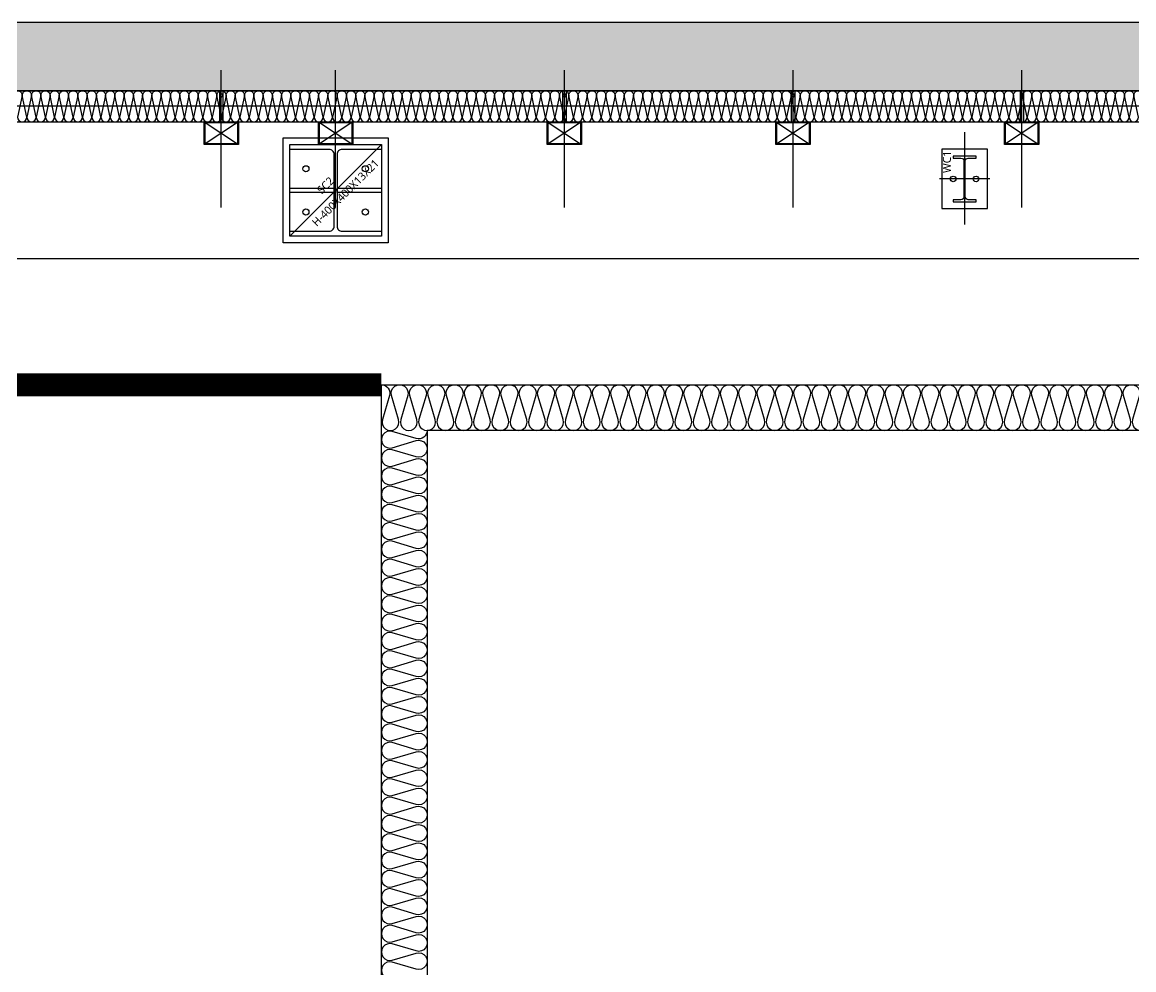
# Model space of a CAD drawing. Header units: millimetres. Extents: x 9 to 147, y 4 to 115.
# Drawn here: x 90.13 to 94.99, y 82.493 to 86.635 of the extents above; entities that cross this region are included whole.
import ezdxf
from ezdxf.enums import TextEntityAlignment as Align

# ---------------------------------------------------------------- set-up
doc = ezdxf.new("R2010")
doc.units = ezdxf.units.MM
doc.header["$LTSCALE"] = 200
doc.layers.get('DEFPOINTS').update_dxf_attribs({"color": 137})
doc.layers.add('AREA', color=30, linetype='Continuous', plot=False)
doc.layers.add('XR-PLAN$0$TEMP', color=171, linetype='Continuous', plot=False)
for name, color, linetype in [('XR-PLAN$0$09GIRDER', 252, 'Continuous'), ('XR-PLAN$0$AA-WAXM-FRAM', 252, 'Continuous'), ('XR-PLAN$0$ELE-6', 252, 'Continuous'), ('XR-PLAN$0$ELE-7', 252, 'Continuous'), ('XR-PLAN$0$ETC', 252, 'Continuous'), ('XR-PLAN$0$HAT', 252, 'Continuous'), ('XR-PLAN$0$HAT-BRICK', 252, 'Continuous'), ('XR-PLAN$0$HAT-INS', 252, 'Continuous'), ('XR-PLAN$0$STEEL BASE', 252, 'Continuous'), ('XR-PLAN$0$WAL', 252, 'Continuous'), ('XR-PLAN$0$메탈판넬-2', 252, 'Continuous'), ('XR-PLAN$0$방화', 252, 'Continuous')]:
    doc.layers.add(name, color=color, linetype=linetype)
doc.styles.add('XR-PLAN$0$스타일1', font='MALGUN_0.TTF')

# ---------------------------------------------------------------- blocks, each defined once
blk = doc.blocks.new('*U97')
at = {"layer": 'XR-PLAN$0$HAT-INS'}
for points in [[(-25770.4, 0, -0.414214), (-25785.4, 15), (-25770.4, 85, 1), (-25800.4, 85), (-25785.4, 15, -0.414214), (-25800.4, 0, 0.414214)], [(-25740.4, 0, -0.414214), (-25755.4, 15), (-25740.4, 85, 1), (-25770.4, 85), (-25755.4, 15, -0.414214), (-25770.4, 0, 0.414214)], [(-25710.4, 0, -0.414214), (-25725.4, 15), (-25710.4, 85, 1), (-25740.4, 85), (-25725.4, 15, -0.414214), (-25740.4, 0, 0.414214)], [(-25680.4, 0, -0.414214), (-25695.4, 15), (-25680.4, 85, 1), (-25710.4, 85), (-25695.4, 15, -0.414214), (-25710.4, 0, 0.414214)], [(-25650.4, 0, -0.414214), (-25665.4, 15), (-25650.4, 85, 1), (-25680.4, 85), (-25665.4, 15, -0.414214), (-25680.4, 0, 0.414214)], [(-25620.4, 0, -0.414214), (-25635.4, 15), (-25620.4, 85, 1), (-25650.4, 85), (-25635.4, 15, -0.414214), (-25650.4, 0, 0.414214)], [(-25590.4, 0, -0.414214), (-25605.4, 15), (-25590.4, 85, 1), (-25620.4, 85), (-25605.4, 15, -0.414214), (-25620.4, 0, 0.414214)], [(-25560.4, 0, -0.414214), (-25575.4, 15), (-25560.4, 85, 1), (-25590.4, 85), (-25575.4, 15, -0.414214), (-25590.4, 0, 0.414214)], [(-25530.4, 0, -0.414214), (-25545.4, 15), (-25530.4, 85, 1), (-25560.4, 85), (-25545.4, 15, -0.414214), (-25560.4, 0, 0.414214)], [(-25500.4, 0, -0.414214), (-25515.4, 15), (-25500.4, 85, 1), (-25530.4, 85), (-25515.4, 15, -0.414214), (-25530.4, 0, 0.414214)], [(-25470.4, 0, -0.414214), (-25485.4, 15), (-25470.4, 85, 1), (-25500.4, 85), (-25485.4, 15, -0.414214), (-25500.4, 0, 0.414214)], [(-25440.4, 0, -0.414214), (-25455.4, 15), (-25440.4, 85, 1), (-25470.4, 85), (-25455.4, 15, -0.414214), (-25470.4, 0, 0.414214)], [(-25410.4, 0, -0.414214), (-25425.4, 15), (-25410.4, 85, 1), (-25440.4, 85), (-25425.4, 15, -0.414214), (-25440.4, 0, 0.414214)], [(-25380.4, 0, -0.414214), (-25395.4, 15), (-25380.4, 85, 1), (-25410.4, 85), (-25395.4, 15, -0.414214), (-25410.4, 0, 0.414214)], [(-25350.4, 0, -0.414214), (-25365.4, 15), (-25350.4, 85, 1), (-25380.4, 85), (-25365.4, 15, -0.414214), (-25380.4, 0, 0.414214)], [(-25320.4, 0, -0.414214), (-25335.4, 15), (-25320.4, 85, 1), (-25350.4, 85), (-25335.4, 15, -0.414214), (-25350.4, 0, 0.414214)], [(-25290.4, 0, -0.414214), (-25305.4, 15), (-25290.4, 85, 1), (-25320.4, 85), (-25305.4, 15, -0.414214), (-25320.4, 0, 0.414214)], [(-25260.4, 0, -0.414214), (-25275.4, 15), (-25260.4, 85, 1), (-25290.4, 85), (-25275.4, 15, -0.414214), (-25290.4, 0, 0.414214)], [(-25230.4, 0, -0.414214), (-25245.4, 15), (-25230.4, 85, 1), (-25260.4, 85), (-25245.4, 15, -0.414214), (-25260.4, 0, 0.414214)], [(-25200.4, 0, -0.414214), (-25215.4, 15), (-25200.4, 85, 1), (-25230.4, 85), (-25215.4, 15, -0.414214), (-25230.4, 0, 0.414214)], [(-25170.4, 0, -0.414214), (-25185.4, 15), (-25170.4, 85, 1), (-25200.4, 85), (-25185.4, 15, -0.414214), (-25200.4, 0, 0.414214)], [(-25140.4, 0, -0.414214), (-25155.4, 15), (-25140.4, 85, 1), (-25170.4, 85), (-25155.4, 15, -0.414214), (-25170.4, 0, 0.414214)], [(-25110.4, 0, -0.414214), (-25125.4, 15), (-25110.4, 85, 1), (-25140.4, 85), (-25125.4, 15, -0.414214), (-25140.4, 0, 0.414214)], [(-25080.4, 0, -0.414214), (-25095.4, 15), (-25080.4, 85, 1), (-25110.4, 85), (-25095.4, 15, -0.414214), (-25110.4, 0, 0.414214)], [(-25050.4, 0, -0.414214), (-25065.4, 15), (-25050.4, 85, 1), (-25080.4, 85), (-25065.4, 15, -0.414214), (-25080.4, 0, 0.414214)], [(-25020.4, 0, -0.414214), (-25035.4, 15), (-25020.4, 85, 1), (-25050.4, 85), (-25035.4, 15, -0.414214), (-25050.4, 0, 0.414214)], [(-24990.4, 0, -0.414214), (-25005.4, 15), (-24990.4, 85, 1), (-25020.4, 85), (-25005.4, 15, -0.414214), (-25020.4, 0, 0.414214)], [(-24960.4, 0, -0.414214), (-24975.4, 15), (-24960.4, 85, 1), (-24990.4, 85), (-24975.4, 15, -0.414214), (-24990.4, 0, 0.414214)], [(-24930.4, 0, -0.414214), (-24945.4, 15), (-24930.4, 85, 1), (-24960.4, 85), (-24945.4, 15, -0.414214), (-24960.4, 0, 0.414214)], [(-24900.4, 0, -0.414214), (-24915.4, 15), (-24900.4, 85, 1), (-24930.4, 85), (-24915.4, 15, -0.414214), (-24930.4, 0, 0.414214)], [(-24870.4, 0, -0.414214), (-24885.4, 15), (-24870.4, 85, 1), (-24900.4, 85), (-24885.4, 15, -0.414214), (-24900.4, 0, 0.414214)], [(-24840.4, 0, -0.414214), (-24855.4, 15), (-24840.4, 85, 1), (-24870.4, 85), (-24855.4, 15, -0.414214), (-24870.4, 0, 0.414214)], [(-24810.4, 0, -0.414214), (-24825.4, 15), (-24810.4, 85, 1), (-24840.4, 85), (-24825.4, 15, -0.414214), (-24840.4, 0, 0.414214)], [(-24780.4, 0, -0.414214), (-24795.4, 15), (-24780.4, 85, 1), (-24810.4, 85), (-24795.4, 15, -0.414214), (-24810.4, 0, 0.414214)], [(-24750.4, 0, -0.414214), (-24765.4, 15), (-24750.4, 85, 1), (-24780.4, 85), (-24765.4, 15, -0.414214), (-24780.4, 0, 0.414214)], [(-24720.4, 0, -0.414214), (-24735.4, 15), (-24720.4, 85, 1), (-24750.4, 85), (-24735.4, 15, -0.414214), (-24750.4, 0, 0.414214)], [(-24690.4, 0, -0.414214), (-24705.4, 15), (-24690.4, 85, 1), (-24720.4, 85), (-24705.4, 15, -0.414214), (-24720.4, 0, 0.414214)], [(-24660.4, 0, -0.414214), (-24675.4, 15), (-24660.4, 85, 1), (-24690.4, 85), (-24675.4, 15, -0.414214), (-24690.4, 0, 0.414214)], [(-24630.4, 0, -0.414214), (-24645.4, 15), (-24630.4, 85, 1), (-24660.4, 85), (-24645.4, 15, -0.414214), (-24660.4, 0, 0.414214)], [(-24600.4, 0, -0.414214), (-24615.4, 15), (-24600.4, 85, 1), (-24630.4, 85), (-24615.4, 15, -0.414214), (-24630.4, 0, 0.414214)], [(-24570.4, 0, -0.414214), (-24585.4, 15), (-24570.4, 85, 1), (-24600.4, 85), (-24585.4, 15, -0.414214), (-24600.4, 0, 0.414214)], [(-24540.4, 0, -0.414214), (-24555.4, 15), (-24540.4, 85, 1), (-24570.4, 85), (-24555.4, 15, -0.414214), (-24570.4, 0, 0.414214)], [(-24510.4, 0, -0.414214), (-24525.4, 15), (-24510.4, 85, 1), (-24540.4, 85), (-24525.4, 15, -0.414214), (-24540.4, 0, 0.414214)], [(-24480.4, 0, -0.414214), (-24495.4, 15), (-24480.4, 85, 1), (-24510.4, 85), (-24495.4, 15, -0.414214), (-24510.4, 0, 0.414214)], [(-24450.4, 0, -0.414214), (-24465.4, 15), (-24450.4, 85, 1), (-24480.4, 85), (-24465.4, 15, -0.414214), (-24480.4, 0, 0.414214)], [(-24420.4, 0, -0.414214), (-24435.4, 15), (-24420.4, 85, 1), (-24450.4, 85), (-24435.4, 15, -0.414214), (-24450.4, 0, 0.414214)], [(-24390.4, 0, -0.414214), (-24405.4, 15), (-24390.4, 85, 1), (-24420.4, 85), (-24405.4, 15, -0.414214), (-24420.4, 0, 0.414214)], [(-24360.4, 0, -0.414214), (-24375.4, 15), (-24360.4, 85, 1), (-24390.4, 85), (-24375.4, 15, -0.414214), (-24390.4, 0, 0.414214)], [(-24330.4, 0, -0.414214), (-24345.4, 15), (-24330.4, 85, 1), (-24360.4, 85), (-24345.4, 15, -0.414214), (-24360.4, 0, 0.414214)], [(-24300.4, 0, -0.414214), (-24315.4, 15), (-24300.4, 85, 1), (-24330.4, 85), (-24315.4, 15, -0.414214), (-24330.4, 0, 0.414214)], [(-24270.4, 0, -0.414214), (-24285.4, 15), (-24270.4, 85, 1), (-24300.4, 85), (-24285.4, 15, -0.414214), (-24300.4, 0, 0.414214)], [(-24240.4, 0, -0.414214), (-24255.4, 15), (-24240.4, 85, 1), (-24270.4, 85), (-24255.4, 15, -0.414214), (-24270.4, 0, 0.414214)], [(-24210.4, 0, -0.414214), (-24225.4, 15), (-24210.4, 85, 1), (-24240.4, 85), (-24225.4, 15, -0.414214), (-24240.4, 0, 0.414214)], [(-24180.4, 0, -0.414214), (-24195.4, 15), (-24180.4, 85, 1), (-24210.4, 85), (-24195.4, 15, -0.414214), (-24210.4, 0, 0.414214)], [(-24150.4, 0, -0.414214), (-24165.4, 15), (-24150.4, 85, 1), (-24180.4, 85), (-24165.4, 15, -0.414214), (-24180.4, 0, 0.414214)], [(-24120.4, 0, -0.414214), (-24135.4, 15), (-24120.4, 85, 1), (-24150.4, 85), (-24135.4, 15, -0.414214), (-24150.4, 0, 0.414214)], [(-24090.4, 0, -0.414214), (-24105.4, 15), (-24090.4, 85, 1), (-24120.4, 85), (-24105.4, 15, -0.414214), (-24120.4, 0, 0.414214)], [(-24060.4, 0, -0.414214), (-24075.4, 15), (-24060.4, 85, 1), (-24090.4, 85), (-24075.4, 15, -0.414214), (-24090.4, 0, 0.414214)], [(-24030.4, 0, -0.414214), (-24045.4, 15), (-24030.4, 85, 1), (-24060.4, 85), (-24045.4, 15, -0.414214), (-24060.4, 0, 0.414214)], [(-24000.4, 0, -0.414214), (-24015.4, 15), (-24000.4, 85, 1), (-24030.4, 85), (-24015.4, 15, -0.414214), (-24030.4, 0, 0.414214)], [(-23970.4, 0, -0.414214), (-23985.4, 15), (-23970.4, 85, 1), (-24000.4, 85), (-23985.4, 15, -0.414214), (-24000.4, 0, 0.414214)], [(-23940.4, 0, -0.414214), (-23955.4, 15), (-23940.4, 85, 1), (-23970.4, 85), (-23955.4, 15, -0.414214), (-23970.4, 0, 0.414214)], [(-23910.4, 0, -0.414214), (-23925.4, 15), (-23910.4, 85, 1), (-23940.4, 85), (-23925.4, 15, -0.414214), (-23940.4, 0, 0.414214)], [(-23880.4, 0, -0.414214), (-23895.4, 15), (-23880.4, 85, 1), (-23910.4, 85), (-23895.4, 15, -0.414214), (-23910.4, 0, 0.414214)], [(-23850.4, 0, -0.414214), (-23865.4, 15), (-23850.4, 85, 1), (-23880.4, 85), (-23865.4, 15, -0.414214), (-23880.4, 0, 0.414214)], [(-23820.4, 0, -0.414214), (-23835.4, 15), (-23820.4, 85, 1), (-23850.4, 85), (-23835.4, 15, -0.414214), (-23850.4, 0, 0.414214)], [(-23790.4, 0, -0.414214), (-23805.4, 15), (-23790.4, 85, 1), (-23820.4, 85), (-23805.4, 15, -0.414214), (-23820.4, 0, 0.414214)], [(-23760.4, 0, -0.414214), (-23775.4, 15), (-23760.4, 85, 1), (-23790.4, 85), (-23775.4, 15, -0.414214), (-23790.4, 0, 0.414214)], [(-23730.4, 0, -0.414214), (-23745.4, 15), (-23730.4, 85, 1), (-23760.4, 85), (-23745.4, 15, -0.414214), (-23760.4, 0, 0.414214)], [(-23700.4, 0, -0.414214), (-23715.4, 15), (-23700.4, 85, 1), (-23730.4, 85), (-23715.4, 15, -0.414214), (-23730.4, 0, 0.414214)], [(-23670.4, 0, -0.414214), (-23685.4, 15), (-23670.4, 85, 1), (-23700.4, 85), (-23685.4, 15, -0.414214), (-23700.4, 0, 0.414214)], [(-23640.4, 0, -0.414214), (-23655.4, 15), (-23640.4, 85, 1), (-23670.4, 85), (-23655.4, 15, -0.414214), (-23670.4, 0, 0.414214)], [(-23610.4, 0, -0.414214), (-23625.4, 15), (-23610.4, 85, 1), (-23640.4, 85), (-23625.4, 15, -0.414214), (-23640.4, 0, 0.414214)], [(-23580.4, 0, -0.414214), (-23595.4, 15), (-23580.4, 85, 1), (-23610.4, 85), (-23595.4, 15, -0.414214), (-23610.4, 0, 0.414214)], [(-23550.4, 0, -0.414214), (-23565.4, 15), (-23550.4, 85, 1), (-23580.4, 85), (-23565.4, 15, -0.414214), (-23580.4, 0, 0.414214)], [(-23520.4, 0, -0.414214), (-23535.4, 15), (-23520.4, 85, 1), (-23550.4, 85), (-23535.4, 15, -0.414214), (-23550.4, 0, 0.414214)], [(-23490.4, 0, -0.414214), (-23505.4, 15), (-23490.4, 85, 1), (-23520.4, 85), (-23505.4, 15, -0.414214), (-23520.4, 0, 0.414214)], [(-23460.4, 0, -0.414214), (-23475.4, 15), (-23460.4, 85, 1), (-23490.4, 85), (-23475.4, 15, -0.414214), (-23490.4, 0, 0.414214)], [(-23430.4, 0, -0.414214), (-23445.4, 15), (-23430.4, 85, 1), (-23460.4, 85), (-23445.4, 15, -0.414214), (-23460.4, 0, 0.414214)], [(-23400.4, 0, -0.414214), (-23415.4, 15), (-23400.4, 85, 1), (-23430.4, 85), (-23415.4, 15, -0.414214), (-23430.4, 0, 0.414214)], [(-23370.4, 0, -0.414214), (-23385.4, 15), (-23370.4, 85, 1), (-23400.4, 85), (-23385.4, 15, -0.414214), (-23400.4, 0, 0.414214)], [(-23340.4, 0, -0.414214), (-23355.4, 15), (-23340.4, 85, 1), (-23370.4, 85), (-23355.4, 15, -0.414214), (-23370.4, 0, 0.414214)], [(-23310.4, 0, -0.414214), (-23325.4, 15), (-23310.4, 85, 1), (-23340.4, 85), (-23325.4, 15, -0.414214), (-23340.4, 0, 0.414214)], [(-23280.4, 0, -0.414214), (-23295.4, 15), (-23280.4, 85, 1), (-23310.4, 85), (-23295.4, 15, -0.414214), (-23310.4, 0, 0.414214)], [(-23250.4, 0, -0.414214), (-23265.4, 15), (-23250.4, 85, 1), (-23280.4, 85), (-23265.4, 15, -0.414214), (-23280.4, 0, 0.414214)], [(-23220.4, 0, -0.414214), (-23235.4, 15), (-23220.4, 85, 1), (-23250.4, 85), (-23235.4, 15, -0.414214), (-23250.4, 0, 0.414214)], [(-23190.4, 0, -0.414214), (-23205.4, 15), (-23190.4, 85, 1), (-23220.4, 85), (-23205.4, 15, -0.414214), (-23220.4, 0, 0.414214)], [(-23160.4, 0, -0.414214), (-23175.4, 15), (-23160.4, 85, 1), (-23190.4, 85), (-23175.4, 15, -0.414214), (-23190.4, 0, 0.414214)], [(-23130.4, 0, -0.414214), (-23145.4, 15), (-23130.4, 85, 1), (-23160.4, 85), (-23145.4, 15, -0.414214), (-23160.4, 0, 0.414214)], [(-23100.4, 0, -0.414214), (-23115.4, 15), (-23100.4, 85, 1), (-23130.4, 85), (-23115.4, 15, -0.414214), (-23130.4, 0, 0.414214)], [(-23070.4, 0, -0.414214), (-23085.4, 15), (-23070.4, 85, 1), (-23100.4, 85), (-23085.4, 15, -0.414214), (-23100.4, 0, 0.414214)], [(-23040.4, 0, -0.414214), (-23055.4, 15), (-23040.4, 85, 1), (-23070.4, 85), (-23055.4, 15, -0.414214), (-23070.4, 0, 0.414214)], [(-23010.4, 0, -0.414214), (-23025.4, 15), (-23010.4, 85, 1), (-23040.4, 85), (-23025.4, 15, -0.414214), (-23040.4, 0, 0.414214)], [(-22980.4, 0, -0.414214), (-22995.4, 15), (-22980.4, 85, 1), (-23010.4, 85), (-22995.4, 15, -0.414214), (-23010.4, 0, 0.414214)], [(-22950.4, 0, -0.414214), (-22965.4, 15), (-22950.4, 85, 1), (-22980.4, 85), (-22965.4, 15, -0.414214), (-22980.4, 0, 0.414214)], [(-22920.4, 0, -0.414214), (-22935.4, 15), (-22920.4, 85, 1), (-22950.4, 85), (-22935.4, 15, -0.414214), (-22950.4, 0, 0.414214)], [(-22890.4, 0, -0.414214), (-22905.4, 15), (-22890.4, 85, 1), (-22920.4, 85), (-22905.4, 15, -0.414214), (-22920.4, 0, 0.414214)], [(-22860.4, 0, -0.414214), (-22875.4, 15), (-22860.4, 85, 1), (-22890.4, 85), (-22875.4, 15, -0.414214), (-22890.4, 0, 0.414214)], [(-22830.4, 0, -0.414214), (-22845.4, 15), (-22830.4, 85, 1), (-22860.4, 85), (-22845.4, 15, -0.414214), (-22860.4, 0, 0.414214)], [(-22800.4, 0, -0.414214), (-22815.4, 15), (-22800.4, 85, 1), (-22830.4, 85), (-22815.4, 15, -0.414214), (-22830.4, 0, 0.414214)], [(-22770.4, 0, -0.414214), (-22785.4, 15), (-22770.4, 85, 1), (-22800.4, 85), (-22785.4, 15, -0.414214), (-22800.4, 0, 0.414214)], [(-22740.4, 0, -0.414214), (-22755.4, 15), (-22740.4, 85, 1), (-22770.4, 85), (-22755.4, 15, -0.414214), (-22770.4, 0, 0.414214)], [(-22710.4, 0, -0.414214), (-22725.4, 15), (-22710.4, 85, 1), (-22740.4, 85), (-22725.4, 15, -0.414214), (-22740.4, 0, 0.414214)], [(-22680.4, 0, -0.414214), (-22695.4, 15), (-22680.4, 85, 1), (-22710.4, 85), (-22695.4, 15, -0.414214), (-22710.4, 0, 0.414214)], [(-22650.4, 0, -0.414214), (-22665.4, 15), (-22650.4, 85, 1), (-22680.4, 85), (-22665.4, 15, -0.414214), (-22680.4, 0, 0.414214)], [(-22620.4, 0, -0.414214), (-22635.4, 15), (-22620.4, 85, 1), (-22650.4, 85), (-22635.4, 15, -0.414214), (-22650.4, 0, 0.414214)], [(-22590.4, 0, -0.414214), (-22605.4, 15), (-22590.4, 85, 1), (-22620.4, 85), (-22605.4, 15, -0.414214), (-22620.4, 0, 0.414214)], [(-22560.4, 0, -0.414214), (-22575.4, 15), (-22560.4, 85, 1), (-22590.4, 85), (-22575.4, 15, -0.414214), (-22590.4, 0, 0.414214)], [(-22530.4, 0, -0.414214), (-22545.4, 15), (-22530.4, 85, 1), (-22560.4, 85), (-22545.4, 15, -0.414214), (-22560.4, 0, 0.414214)], [(-22500.4, 0, -0.414214), (-22515.4, 15), (-22500.4, 85, 1), (-22530.4, 85), (-22515.4, 15, -0.414214), (-22530.4, 0, 0.414214)], [(-22470.4, 0, -0.414214), (-22485.4, 15), (-22470.4, 85, 1), (-22500.4, 85), (-22485.4, 15, -0.414214), (-22500.4, 0, 0.414214)], [(-22440.4, 0, -0.414214), (-22455.4, 15), (-22440.4, 85, 1), (-22470.4, 85), (-22455.4, 15, -0.414214), (-22470.4, 0, 0.414214)], [(-22410.4, 0, -0.414214), (-22425.4, 15), (-22410.4, 85, 1), (-22440.4, 85), (-22425.4, 15, -0.414214), (-22440.4, 0, 0.414214)], [(-22380.4, 0, -0.414214), (-22395.4, 15), (-22380.4, 85, 1), (-22410.4, 85), (-22395.4, 15, -0.414214), (-22410.4, 0, 0.414214)], [(-22350.4, 0, -0.414214), (-22365.4, 15), (-22350.4, 85, 1), (-22380.4, 85), (-22365.4, 15, -0.414214), (-22380.4, 0, 0.414214)], [(-22320.4, 0, -0.414214), (-22335.4, 15), (-22320.4, 85, 1), (-22350.4, 85), (-22335.4, 15, -0.414214), (-22350.4, 0, 0.414214)], [(-22290.4, 0, -0.414214), (-22305.4, 15), (-22290.4, 85, 1), (-22320.4, 85), (-22305.4, 15, -0.414214), (-22320.4, 0, 0.414214)], [(-22260.4, 0, -0.414214), (-22275.4, 15), (-22260.4, 85, 1), (-22290.4, 85), (-22275.4, 15, -0.414214), (-22290.4, 0, 0.414214)], [(-22230.4, 0, -0.414214), (-22245.4, 15), (-22230.4, 85, 1), (-22260.4, 85), (-22245.4, 15, -0.414214), (-22260.4, 0, 0.414214)], [(-22200.4, 0, -0.414214), (-22215.4, 15), (-22200.4, 85, 1), (-22230.4, 85), (-22215.4, 15, -0.414214), (-22230.4, 0, 0.414214)], [(-22170.4, 0, -0.414214), (-22185.4, 15), (-22170.4, 85, 1), (-22200.4, 85), (-22185.4, 15, -0.414214), (-22200.4, 0, 0.414214)]]:
    blk.add_lwpolyline(points, format="xyb", dxfattribs=at)
blk = doc.blocks.new('XR-PLAN$0$SQ-PIPE-100X100X4.5T')
at = {"layer": 'XR-PLAN$0$ELE-6'}
for p, q in [((-88.6, 7.5), (46.4, 7.5)), ((-88.6, -7.5), (46.4, -7.5))]:
    blk.add_line(p, q, dxfattribs=at)
at = {"layer": 'XR-PLAN$0$HAT'}
blk.add_circle((-68.6, 0), 7.5, dxfattribs=at)
blk.add_arc((-101.6, 0), 15.1, 330.1372, 29.8628, dxfattribs=at)
at = {"layer": 'XR-PLAN$0$방화'}
blk.add_lwpolyline([(411.4, 0), (-178.6, 0)], dxfattribs=at)
blk = doc.blocks.new('XR-PLAN$0$SQ-PIPE-100X100X4.5TS')
at = {"layer": 'XR-PLAN$0$AA-WAXM-FRAM'}
for p, q in [((-71, 4), (71, 96)), ((71, 4), (-71, 96))]:
    blk.add_line(p, q, dxfattribs=at)
for points in [[(75, 0), (75, 100), (-75, 100), (-75, 0)], [(71, 4), (71, 96), (-71, 96), (-71, 4)]]:
    blk.add_lwpolyline(points, close=True, dxfattribs=at)
at = {"layer": 'XR-PLAN$0$방화'}
blk.add_lwpolyline([(0, 375), (0, -225)], dxfattribs=at)
blk = doc.blocks.new('XR-PLAN$0$X-PIPE-1PL')
at = {"layer": 'XR-PLAN$0$AA-WAXM-FRAM', "xscale": -1.000000000000004, "rotation": 90}
for p in [(49500, 346.4), (51000, 346.4), (52000, 346.4), (53000, 346.4)]:
    blk.add_blockref('XR-PLAN$0$SQ-PIPE-100X100X4.5T', p, dxfattribs=at)
at = {"layer": 'XR-PLAN$0$메탈판넬-2', "xscale": -1, "rotation": 180}
for p in [(49500, 300), (50000, 300), (51000, 300), (52000, 300), (53000, 300)]:
    blk.add_blockref('XR-PLAN$0$SQ-PIPE-100X100X4.5TS', p, dxfattribs=at)
blk = doc.blocks.new('XR-PLAN$0$S-SC2')
at = {"layer": 'DEFPOINTS'}
blk.add_line((-200, -200), (200, 200), dxfattribs=at)
blk.add_lwpolyline([(-200, 200), (200, 200), (200, -200), (-200, -200)], close=True, dxfattribs=at)
at = {"layer": 'XR-PLAN$0$09GIRDER'}
blk.add_lwpolyline([(-200, -200), (-200, -179), (-28.5, -179, 0.414214), (-6.5, -157), (-6.5, 157, 0.414214), (-28.5, 179), (-200, 179), (-200, 200), (200, 200), (200, 179), (28.5, 179, 0.414214), (6.5, 157), (6.5, -157, 0.414214), (28.5, -179), (200, -179), (200, -200)], format="xyb", close=True, dxfattribs=at)
at = {"layer": 'XR-PLAN$0$STEEL BASE'}
for points in [[(-230, 230), (230, 230), (230, -230), (-230, -230)], [(-200, 9.5), (-6.5, 9.5), (-6.5, -9.5), (-200, -9.5)], [(6.5, 9.5), (200, 9.5), (200, -9.5), (6.5, -9.5)]]:
    blk.add_lwpolyline(points, close=True, dxfattribs=at)
for centre in [(-130, 94.2), (130, 94.2), (-130, -94.2), (130, -94.2)]:
    blk.add_circle(centre, 13.5, dxfattribs=at)
at = {"layer": 'DEFPOINTS', "style": 'XR-PLAN$0$스타일1'}
for s, p in [('H-400X400X13X21', (42.7, -10.5)), ('SC2', (-44.5, 22))]:
    blk.add_text(s, height=35, rotation=45, dxfattribs=at).set_placement(p, align=Align.MIDDLE_CENTER)
blk = doc.blocks.new('XR-PLAN$0$S-WC1')
at = {"layer": 'DEFPOINTS'}
for p, q in [((0, 205), (0, -199)), ((110, 0), (-110, 0))]:
    blk.add_line(p, q, dxfattribs=at)
at = {"layer": 'XR-PLAN$0$STEEL BASE'}
blk.add_lwpolyline([(100, 130), (-100, 130), (-100, -130), (100, -130)], close=True, dxfattribs=at)
for centre in [(-50, 0), (50, 0)]:
    blk.add_circle(centre, 12, dxfattribs=at)
at = {"layer": 'XR-PLAN$0$WAL'}
blk.add_lwpolyline([(50, -100), (50, -91), (16, -91, -0.414214), (3, -78), (3, 78, -0.414214), (16, 91), (50, 91), (50, 100), (-50, 100), (-50, 91), (-16, 91, -0.414214), (-3, 78), (-3, -78, -0.414214), (-16, -91), (-50, -91), (-50, -100)], format="xyb", close=True, dxfattribs=at)
at = {"layer": 'XR-PLAN$0$TEMP', "style": 'XR-PLAN$0$스타일1'}
blk.add_text('WC1', height=35, rotation=90, dxfattribs=at).set_placement((-59.6, 26))
blk = doc.blocks.new('XR-PLAN$0$x-stu-1Fcol')
for name, p in [('XR-PLAN$0$S-WC1', (52750, 50)), ('XR-PLAN$0$S-SC2', (50000, 0))]:
    blk.add_blockref(name, p)

msp = doc.modelspace()

# ---------------------------------------------------------------- hatches: boundary and pattern name
at = {"layer": 'XR-PLAN$0$HAT-BRICK'}
h = msp.add_hatch(dxfattribs=at)
h.set_pattern_fill('GRAVEL', color=256, scale=0.01)
h.paths.add_polyline_path([(60.93, 86.635), (113.535, 86.635), (113.535, 76.45), (113.235, 76.45), (113.235, 86.335), (60.93, 86.335)])

# ---------------------------------------------------------------- linework, layer by layer
at = {"layer": 'AREA'}
msp.add_lwpolyline([(113.1675, 86.2675), (41.1325, 86.2675), (41.1325, 42.5327), (113.1675, 42.5327)], close=True, dxfattribs=at)
at = {"layer": 'XR-PLAN$0$ELE-6'}
for p, q in [((73.5, 86.335), (113.235, 86.335)), ((73.5, 86.2), (113.235, 86.2))]:
    msp.add_line(p, q, dxfattribs=at)
at = {"layer": 'XR-PLAN$0$ELE-7'}
msp.add_lwpolyline([(60.93, 86.635), (113.535, 86.635), (113.535, 76.45), (113.235, 76.45), (113.235, 86.335), (60.93, 86.335), (60.93, 86.635)], dxfattribs=at)
at = {"layer": 'XR-PLAN$0$ETC', "const_width": 0.1}
msp.add_lwpolyline([(85.9496, 85.05), (91.7, 85.05)], dxfattribs=at)
at = {"layer": 'XR-PLAN$0$ETC'}
for points in [[(91.7, 85.0503, -0.500912), (91.7355, 85.0028), (91.7045, 84.8977, 1.337394), (91.7755, 84.8977), (91.7445, 85.0028, -1.337394), (91.8155, 85.0028), (91.7845, 84.8977, 1.337394), (91.8555, 84.8977), (91.8245, 85.0028, -1.337394), (91.8955, 85.0028), (91.8645, 84.8977, 1.337394), (91.9355, 84.8977), (91.9045, 85.0028, -1.337394), (91.9755, 85.0028), (91.9445, 84.8977, 1.337394), (92.0155, 84.8977), (91.9845, 85.0028, -1.337394), (92.0555, 85.0028), (92.0245, 84.8977, 1.337394), (92.0955, 84.8977), (92.0645, 85.0028, -1.337394), (92.1355, 85.0028), (92.1045, 84.8977, 1.337394), (92.1755, 84.8977), (92.1445, 85.0028, -1.337394), (92.2155, 85.0028), (92.1845, 84.8977, 1.337394), (92.2555, 84.8977), (92.2245, 85.0028, -1.337394), (92.2955, 85.0028), (92.2645, 84.8977, 1.337394), (92.3355, 84.8977), (92.3045, 85.0028, -1.337394), (92.3755, 85.0028), (92.3445, 84.8977, 1.337394), (92.4155, 84.8977), (92.3845, 85.0028, -1.337394), (92.4555, 85.0028), (92.4245, 84.8977, 1.337394), (92.4955, 84.8977), (92.4645, 85.0028, -1.337394), (92.5355, 85.0028), (92.5045, 84.8977, 1.337394), (92.5755, 84.8977), (92.5445, 85.0028, -1.337394), (92.6155, 85.0028), (92.5845, 84.8977, 1.337394), (92.6555, 84.8977), (92.6245, 85.0028, -1.337394), (92.6955, 85.0028), (92.6645, 84.8977, 1.337394), (92.7355, 84.8977), (92.7045, 85.0028, -1.337394), (92.7755, 85.0028), (92.7445, 84.8977, 1.337394), (92.8155, 84.8977), (92.7845, 85.0028, -1.337394), (92.8555, 85.0028), (92.8245, 84.8977, 1.337394), (92.8955, 84.8977), (92.8645, 85.0028, -1.337394), (92.9355, 85.0028), (92.9045, 84.8977, 1.337394), (92.9755, 84.8977), (92.9445, 85.0028, -1.337394), (93.0155, 85.0028), (92.9845, 84.8977, 1.337394), (93.0555, 84.8977), (93.0245, 85.0028, -1.337394), (93.0955, 85.0028), (93.0645, 84.8977, 1.337394), (93.1355, 84.8977), (93.1045, 85.0028, -1.337394), (93.1755, 85.0028), (93.1445, 84.8977, 1.337394), (93.2155, 84.8977), (93.1845, 85.0028, -1.337394), (93.2555, 85.0028), (93.2245, 84.8977, 1.337394), (93.2955, 84.8977), (93.2645, 85.0028, -1.337394), (93.3355, 85.0028), (93.3045, 84.8977, 1.337394), (93.3755, 84.8977), (93.3445, 85.0028, -1.337394), (93.4155, 85.0028), (93.3845, 84.8977, 1.337394), (93.4555, 84.8977), (93.4245, 85.0028, -1.337394), (93.4955, 85.0028), (93.4645, 84.8977, 1.337394), (93.5355, 84.8977), (93.5045, 85.0028, -1.337394), (93.5755, 85.0028), (93.5445, 84.8977, 1.337394), (93.6155, 84.8977), (93.5845, 85.0028, -1.337394), (93.6555, 85.0028), (93.6245, 84.8977, 1.337394), (93.6955, 84.8977), (93.6645, 85.0028, -1.337394), (93.7355, 85.0028), (93.7045, 84.8977, 1.337394), (93.7755, 84.8977), (93.7445, 85.0028, -1.337394), (93.8155, 85.0028), (93.7845, 84.8977, 1.337394), (93.8555, 84.8977), (93.8245, 85.0028, -1.337394), (93.8955, 85.0028), (93.8645, 84.8977, 1.337394), (93.9355, 84.8977), (93.9045, 85.0028, -1.337394), (93.9755, 85.0028), (93.9445, 84.8977, 1.337394), (94.0155, 84.8977), (93.9845, 85.0028, -1.337394), (94.0555, 85.0028), (94.0245, 84.8977, 1.337394), (94.0955, 84.8977), (94.0645, 85.0028, -1.337394), (94.1355, 85.0028), (94.1045, 84.8977, 1.337394), (94.1755, 84.8977), (94.1445, 85.0028, -1.337394), (94.2155, 85.0028), (94.1845, 84.8977, 1.337394), (94.2555, 84.8977), (94.2245, 85.0028, -1.337394), (94.2955, 85.0028), (94.2645, 84.8977, 1.337394), (94.3355, 84.8977), (94.3045, 85.0028, -1.337394), (94.3755, 85.0028), (94.3445, 84.8977, 1.337394), (94.4155, 84.8977), (94.3845, 85.0028, -1.337394), (94.4555, 85.0028), (94.4245, 84.8977, 1.337394), (94.4955, 84.8977), (94.4645, 85.0028, -1.337394), (94.5355, 85.0028), (94.5045, 84.8977, 1.337394), (94.5755, 84.8977), (94.5445, 85.0028, -1.337394), (94.6155, 85.0028), (94.5845, 84.8977, 1.337394), (94.6555, 84.8977), (94.6245, 85.0028, -1.337394), (94.6955, 85.0028), (94.6645, 84.8977, 1.337394), (94.7355, 84.8977), (94.7045, 85.0028, -1.337394), (94.7755, 85.0028), (94.7445, 84.8977, 1.337394), (94.8155, 84.8977), (94.7845, 85.0028, -1.337394), (94.8555, 85.0028), (94.8245, 84.8977, 1.337394), (94.8955, 84.8977), (94.8645, 85.0028, -1.337394), (94.9355, 85.0028), (94.9045, 84.8977, 1.337394), (94.9755, 84.8977), (94.9445, 85.0028, -1.337394), (95.0155, 85.0028), (94.9845, 84.8977, 1.337394), (95.0555, 84.8977)], [(91.9, 84.8503, -0.500912), (91.8525, 84.8148), (91.7475, 84.8458, 1.337394), (91.7475, 84.7748), (91.8525, 84.8058, -1.337394), (91.8525, 84.7348), (91.7475, 84.7658, 1.337394), (91.7475, 84.6948), (91.8525, 84.7258, -1.337394), (91.8525, 84.6548), (91.7475, 84.6858, 1.337394), (91.7475, 84.6148), (91.8525, 84.6458, -1.337394), (91.8525, 84.5748), (91.7475, 84.6058, 1.337394), (91.7475, 84.5348), (91.8525, 84.5658, -1.337394), (91.8525, 84.4948), (91.7475, 84.5258, 1.337394), (91.7475, 84.4548), (91.8525, 84.4858, -1.337394), (91.8525, 84.4148), (91.7475, 84.4458, 1.337394), (91.7475, 84.3748), (91.8525, 84.4058, -1.337394), (91.8525, 84.3348), (91.7475, 84.3658, 1.337394), (91.7475, 84.2948), (91.8525, 84.3258, -1.337394), (91.8525, 84.2548), (91.7475, 84.2858, 1.337394), (91.7475, 84.2148), (91.8525, 84.2458, -1.337394), (91.8525, 84.1748), (91.7475, 84.2058, 1.337394), (91.7475, 84.1348), (91.8525, 84.1658, -1.337394), (91.8525, 84.0948), (91.7475, 84.1258, 1.337394), (91.7475, 84.0548), (91.8525, 84.0858, -1.337394), (91.8525, 84.0148), (91.7475, 84.0458, 1.337394), (91.7475, 83.9748), (91.8525, 84.0058, -1.337394), (91.8525, 83.9348), (91.7475, 83.9658, 1.337394), (91.7475, 83.8948), (91.8525, 83.9258, -1.337394), (91.8525, 83.8548), (91.7475, 83.8858, 1.337394), (91.7475, 83.8148), (91.8525, 83.8458, -1.337394), (91.8525, 83.7748), (91.7475, 83.8058, 1.337394), (91.7475, 83.7348), (91.8525, 83.7658, -1.337394), (91.8525, 83.6948), (91.7475, 83.7258, 1.337394), (91.7475, 83.6548), (91.8525, 83.6858, -1.337394), (91.8525, 83.6148), (91.7475, 83.6458, 1.337394), (91.7475, 83.5748), (91.8525, 83.6058, -1.337394), (91.8525, 83.5348), (91.7475, 83.5658, 1.337394), (91.7475, 83.4948), (91.8525, 83.5258, -1.337394), (91.8525, 83.4548), (91.7475, 83.4858, 1.337394), (91.7475, 83.4148), (91.8525, 83.4458, -1.337394), (91.8525, 83.3748), (91.7475, 83.4058, 1.337394), (91.7475, 83.3348), (91.8525, 83.3658, -1.337394), (91.8525, 83.2948), (91.7475, 83.3258, 1.337394), (91.7475, 83.2548), (91.8525, 83.2858, -1.337394), (91.8525, 83.2148), (91.7475, 83.2458, 1.337394), (91.7475, 83.1748), (91.8525, 83.2058, -1.337394), (91.8525, 83.1348), (91.7475, 83.1658, 1.337394), (91.7475, 83.0948), (91.8525, 83.1258, -1.337394), (91.8525, 83.0548), (91.7475, 83.0858, 1.337394), (91.7475, 83.0148), (91.8525, 83.0458, -1.337394), (91.8525, 82.9748), (91.7475, 83.0058, 1.337394), (91.7475, 82.9348), (91.8525, 82.9658, -1.337394), (91.8525, 82.8948), (91.7475, 82.9258, 1.337394), (91.7475, 82.8548), (91.8525, 82.8858, -1.337394), (91.8525, 82.8148), (91.7475, 82.8458, 1.337394), (91.7475, 82.7748), (91.8525, 82.8058, -1.337394), (91.8525, 82.7348), (91.7475, 82.7658, 1.337394), (91.7475, 82.6948), (91.8525, 82.7258, -1.337394), (91.8525, 82.6548), (91.7475, 82.6858, 1.337394), (91.7475, 82.6148), (91.8525, 82.6458, -1.337394), (91.8525, 82.5748), (91.7475, 82.6058, 1.337394), (91.7475, 82.5348), (91.8525, 82.5658, -1.337394), (91.8525, 82.4948), (91.7475, 82.5258, 1.337394), (91.7475, 82.4548)]]:
    msp.add_lwpolyline(points, format="xyb", dxfattribs=at)
msp.add_lwpolyline([(91.7, 76.4583), (91.7, 85.0503), (111.9, 85.0503), (111.9, 73.8503), (91.7, 73.8503), (91.7, 75.2583), (91.9, 75.2583), (91.9, 74.0503), (111.7, 74.0503), (111.7, 84.8503), (91.9, 84.8503), (91.9, 76.4583)], close=True, dxfattribs=at)
at = {"layer": 'XR-PLAN$0$HAT'}
msp.add_lwpolyline([(91.2, 71.675), (112.2, 71.675), (112.2, 85.6), (76.2, 85.6), (76.2, 72.6)], dxfattribs=at)

# ---------------------------------------------------------------- block references
at = {"xscale": 0.001, "yscale": 0.001, "zscale": 0.001}
for name in ['XR-PLAN$0$X-PIPE-1PL', 'XR-PLAN$0$x-stu-1Fcol']:
    msp.add_blockref(name, (41.5, 85.9), dxfattribs=at)
at = {"layer": 'XR-PLAN$0$ELE-6', "xscale": 0.00135, "yscale": 0.00135, "zscale": 0.00135, "rotation": 180}
msp.add_blockref('*U97', (60.1795, 86.335), dxfattribs=at)

doc.saveas('drawing.dxf')
